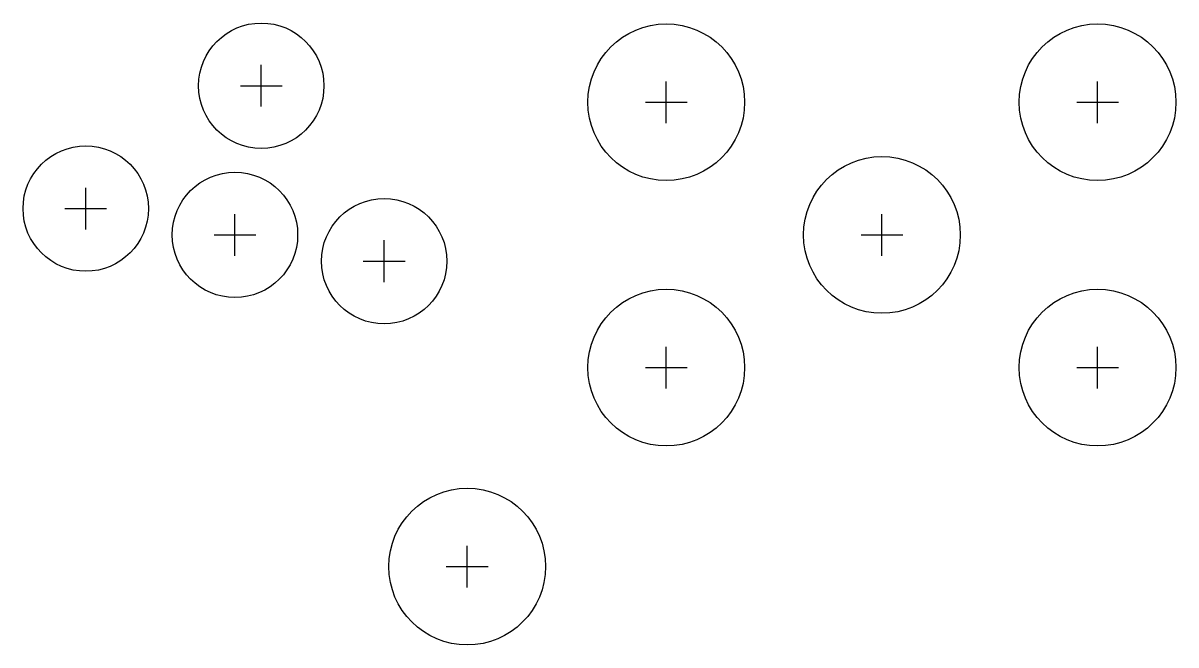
# Model space of a CAD drawing. Header units: millimetres. Extents: x -41 to 180, y -78 to 41.
import ezdxf

# ---------------------------------------------------------------- set-up
doc = ezdxf.new("R2010")
doc.units = ezdxf.units.MM
for name, color, linetype in [('BUTTONS_24', 1, 'Continuous'), ('BUTTONS_30', 5, 'Continuous'), ('REFERENCE', 8, 'Continuous')]:
    doc.layers.add(name, color=color, linetype=linetype)

msp = doc.modelspace()

# ---------------------------------------------------------------- linework, layer by layer
at = {"layer": 'BUTTONS_24'}
for centre in [(5.0358, 28.5594), (-28.5594, 5.0358), (0, 0), (28.5594, -5.0358)]:
    msp.add_circle(centre, 12, dxfattribs=at)
at = {"layer": 'BUTTONS_30'}
for centre in [(82.55, 25.4), (165.1, 25.4), (123.825, 0), (82.55, -25.4), (165.1, -25.4), (44.45, -63.5)]:
    msp.add_circle(centre, 15, dxfattribs=at)
at = {"layer": 'REFERENCE'}
for p, q in [((5.0358, 24.5594), (5.0358, 32.5594)), ((82.55, 21.4), (82.55, 29.4)), ((165.1, 21.4), (165.1, 29.4)), ((1.0358, 28.5594), (9.0358, 28.5594)), ((78.55, 25.4), (86.55, 25.4)), ((161.1, 25.4), (169.1, 25.4)), ((-28.5594, 1.0358), (-28.5594, 9.0358)), ((-32.5594, 5.0358), (-24.5594, 5.0358)), ((0, -4), (0, 4)), ((123.825, -4), (123.825, 4)), ((-4, 0), (4, 0)), ((119.825, 0), (127.825, 0)), ((28.5594, -9.0358), (28.5594, -1.0358)), ((24.5594, -5.0358), (32.5594, -5.0358)), ((82.55, -29.4), (82.55, -21.4)), ((165.1, -29.4), (165.1, -21.4)), ((78.55, -25.4), (86.55, -25.4)), ((161.1, -25.4), (169.1, -25.4)), ((44.45, -67.5), (44.45, -59.5)), ((40.45, -63.5), (48.45, -63.5))]:
    msp.add_line(p, q, dxfattribs=at)

doc.saveas('drawing.dxf')
